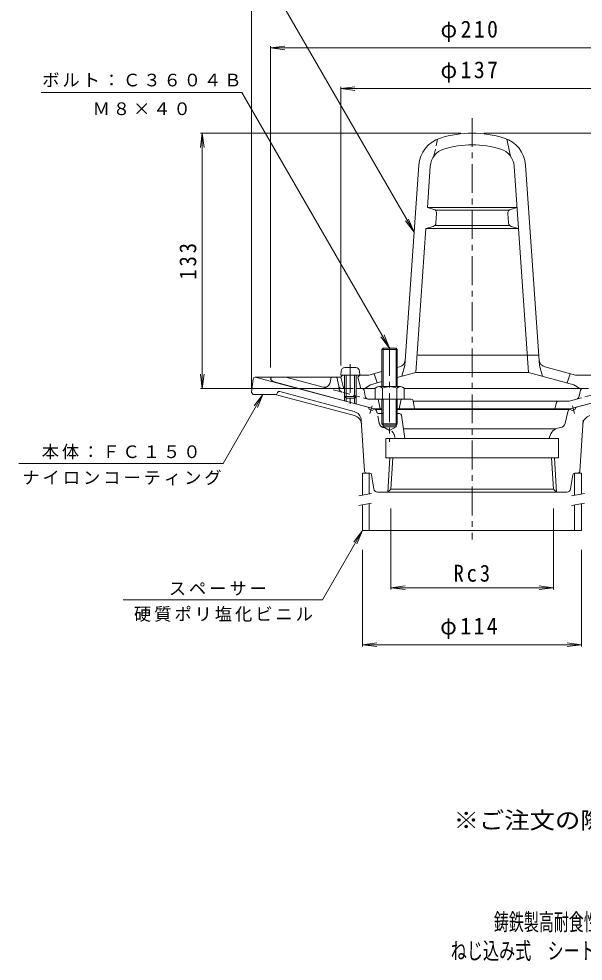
# Model space of a CAD drawing. Units: millimetres, scale not verified. Extents: x -286 to 226, y -347 to 391.
# Drawn here: x -284.5 to 9.4, y -346.7 to 144.2 of the extents above; entities that cross this region are included whole.
import ezdxf
from ezdxf.enums import TextEntityAlignment as Align

# ---------------------------------------------------------------- set-up
doc = ezdxf.new("R2010")
doc.units = ezdxf.units.MM
doc.header["$LTSCALE"] = 3
doc.linetypes.add('CHAIN1', pattern=[8, 5, -1, 1, -1])
doc.linetypes.add('DASHED1', pattern=[1.8, 1.2, -0.6])
for name, color, linetype, lineweight in [('0-0', 3, 'Continuous', 9), ('0-1', 2, 'Continuous', 9), ('0-2', 6, 'Continuous', 5), ('0-3', 4, 'Continuous', 9), ('0-4', 7, 'Continuous', 9), ('0-5', 7, 'Continuous', 9)]:
    doc.layers.add(name, color=color, linetype=linetype, lineweight=lineweight)
doc.layers.add('F-5', color=2, linetype='Continuous')
doc.styles.add('ＭＳ ゴシック', font='')
doc.styles.get('ＭＳ ゴシック').set_extended_font_data('MS Gothic')

msp = doc.modelspace()

# ---------------------------------------------------------------- linework, layer by layer
at = {"layer": '0-0', "linetype": 'CHAIN1'}
for p, q in [((-48.36, 92.501), (-48.36, -127.113)), ((-101.626, -61.501), (-100.536, -57.434)), ((4.907, -61.501), (3.817, -57.434))]:
    msp.add_line(p, q, dxfattribs=at)
at = {"layer": '0-0'}
for p, q in [((-162.469, -43.307), (-163.36, -50.431)), ((-161.36, -42.431), (-161.477, -42.431)), ((-161.36, -42.431), (-102.55, -58.189)), ((-161.36, -42.431), (-121.86, -42.431)), ((5.831, -58.189), (64.64, -42.431)), ((-163.36, -50.431), (-162.36, -51.431)), ((-150.36, -51.431), (-162.36, -51.431)), ((-109.69, -62.487), (-150.954, -51.431)), ((-150.36, -51.431), (-149.732, -50.423)), ((-109.825, -60.38), (-148.501, -50.017)), ((-102.55, -58.189), (-101.843, -59.414)), ((5.831, -58.189), (5.124, -59.414)), ((-101.843, -59.414), (-100.394, -59.802)), ((-100.394, -59.802), (-99.207, -59.116)), ((-95.36, -59.312), (-98.875, -59.312)), ((-97.094, -61.431), (-94.683, -61.431)), ((-86.227, -61.431), (-88.036, -61.431)), ((2.156, -59.312), (-87.36, -59.312)), ((-85.237, -62.289), (-83.503, -74.431)), ((0.086, -66.398), (1.379, -60.5)), ((3.675, -59.802), (2.487, -59.116)), ((5.124, -59.414), (3.675, -59.802)), ((-104.42, -91.495), (-106.13, -64.889)), ((-94.683, -68.431), (-94.683, -67.431)), ((-94.683, -68.431), (-88.036, -68.431)), ((-94.683, -68.431), (-91.36, -70.35)), ((-88.036, -68.431), (-91.36, -70.35)), ((-88.036, -67.431), (-88.036, -68.431)), ((9.41, -64.889), (7.7, -91.495)), ((-4.941, -69.431), (-84.217, -69.431)), ((-2.42, -68.725), (-3.012, -68.81)), ((-93.36, -74.431), (-48.36, -74.431)), ((-3.36, -74.431), (-48.36, -74.431)), ((-8.082, -73.763), (-8.193, -74.431)), ((-8.082, -73.763), (-8.193, -74.431)), ((-8.082, -73.763), (-8.193, -74.431)), ((-92.302, -102.431), (-91.177, -84.431)), ((-90.724, -100.853), (-89.698, -84.431)), ((-5.995, -100.853), (-7.022, -84.431)), ((-4.418, -102.431), (-5.543, -84.431)), ((-103.422, -92.431), (-101.721, -92.431)), ((5.001, -92.431), (6.702, -92.431)), ((-99.615, -100.727), (-100.732, -93.282)), ((2.896, -100.727), (4.013, -93.282)), ((0.918, -102.431), (-97.637, -102.431)), ((-92.302, -102.431), (-90.724, -100.853)), ((-90.724, -100.853), (-5.995, -100.853)), ((-4.418, -102.431), (-5.995, -100.853))]:
    msp.add_line(p, q, dxfattribs=at)
at = {"layer": '0-0', "linetype": 'DASHED1'}
for p, q in [((-96.805, -66.398), (-98.099, -60.5)), ((-94.299, -68.725), (-94.132, -68.749)), ((-88.638, -73.763), (-88.526, -74.431))]:
    msp.add_line(p, q, dxfattribs=at)
at = {"layer": '0-0'}
for points in [[(-93.36, -74.431), (-93.36, -84.431), (-48.36, -84.431)], [(-3.36, -74.431), (-3.36, -84.431), (-48.36, -84.431)]]:
    msp.add_lwpolyline(points, dxfattribs=at)
for centre, radius, start, end in [((-161.477, -43.431), 1, 90, 172.87471), ((-148.883, -50.951), 1, 75.73263, 148.10736), ((-151.348, -60.643), 11, 75, 75.73263), ((-111.119, -65.21), 5, 3.67698, 75), ((-110.984, -67.317), 5, 3.67698, 75), ((-100.052, -60.929), 2, 12.37042, 64.98732), ((-97.094, -60.431), 1, 187.47008, 270), ((-86.227, -62.431), 1, 8.1293, 90), ((3.333, -60.929), 2, 115.01224, 167.62958), ((14.264, -67.317), 5, 105, 176.32302), ((-2.845, -65.755), 3, 278.13181, 347.62973), ((-2.163, -74.749), 6, 98.13077, 170.5379), ((-103.422, -91.431), 1, 183.67698, 270), ((-101.721, -93.431), 1, 8.53076, 90), ((5.001, -93.431), 1, 90, 171.46924), ((6.702, -91.431), 1, 270, 356.32302), ((-97.637, -100.431), 2, 188.53076, 270), ((0.918, -100.431), 2, 270, 351.46924)]:
    msp.add_arc(centre, radius, start, end, dxfattribs=at)
at = {"layer": '0-0', "linetype": 'DASHED1'}
for centre, radius, start, end in [((-93.875, -65.755), 3, 192.37027, 261.8741), ((-94.556, -74.749), 6, 9.46103, 51.63475)]:
    msp.add_arc(centre, radius, start, end, dxfattribs=at)
at = {"layer": '0-1', "color": 4}
for p, q in [((-95.36, -47.431), (-95.36, -28.107)), ((-94.683, -47.431), (-94.683, -27.431)), ((-88.036, -47.431), (-88.036, -27.431)), ((-87.36, -47.431), (-87.36, -28.107)), ((-98.86, -48.153), (-98.86, -53.931)), ((-96.983, -47.431), (-85.736, -47.431)), ((-95.107, -48.153), (-95.107, -53.931)), ((-87.613, -48.153), (-87.613, -53.931)), ((-83.86, -48.153), (-83.86, -53.931)), ((-98.86, -53.931), (-83.86, -53.931)), ((-95.36, -53.931), (-95.36, -66.754)), ((-94.683, -53.931), (-94.683, -67.431)), ((-88.036, -53.931), (-88.036, -67.431)), ((-87.36, -53.931), (-87.36, -66.754))]:
    msp.add_line(p, q, dxfattribs=at)
at = {"layer": '0-1', "color": 4, "linetype": 'CHAIN1'}
msp.add_line((-91.36, -26.867), (-91.36, -76.227), dxfattribs=at)
at = {"layer": '0-1'}
for p, q in [((-152.86, -42.431), (-153.36, -43.431)), ((-145.501, -42.431), (-152.86, -42.431)), ((-126.058, -47.641), (-145.501, -42.431)), ((-122.321, -45.231), (-121.86, -42.431)), ((-118.86, -42.431), (-121.86, -42.431)), ((-118.86, -42.431), (-121.86, -42.431)), ((-117.906, -47.224), (-118.86, -42.431)), ((-116.86, -42.431), (-118.86, -42.431)), ((-151.459, -44.975), (-99.377, -58.931)), ((-116.435, -48.431), (-114.86, -48.431)), ((-108.86, -48.431), (-105.684, -48.431)), ((54.739, -44.975), (2.657, -58.931)), ((12.14, -48.431), (8.965, -48.431)), ((-114.86, -52.561), (-114.86, -54.782)), ((-113.99, -53.431), (-113.99, -55.015)), ((-109.73, -53.431), (-109.73, -56.157)), ((-108.86, -52.561), (-108.86, -56.39)), ((-104.098, -52.361), (-104.703, -49.241)), ((-95.36, -53.931), (-102.576, -53.931)), ((-97.36, -53.931), (-96.36, -58.931)), ((-80.179, -53.931), (-87.36, -53.931)), ((-85.36, -53.931), (-86.36, -58.931)), ((5.933, -53.912), (2.131, -54.931)), ((7.378, -52.361), (7.983, -49.241)), ((-79.199, -54.735), (-78.36, -58.931)), ((-48.36, -54.931), (-79.11, -54.931)), ((-3.579, -54.931), (-48.36, -54.931)), ((-4.549, -55.688), (-5.36, -58.931)), ((-3.579, -54.931), (2.131, -54.931)), ((-99.377, -58.931), (-95.36, -58.931)), ((-3.093, -58.931), (-87.36, -58.931)), ((2.657, -58.931), (-3.093, -58.931))]:
    msp.add_line(p, q, dxfattribs=at)
at = {"layer": '0-1', "linetype": 'DASHED1'}
for p, q in [((-126.058, -47.64), (-102.652, -53.912)), ((-117.602, -48.751), (-117.906, -47.224)), ((29.338, -47.641), (5.933, -53.912))]:
    msp.add_line(p, q, dxfattribs=at)
at = {"layer": '0-1', "color": 4}
for points in [[(-87.36, -28.107), (-95.36, -28.107), (-94.683, -27.431), (-88.036, -27.431)], [(-87.36, -66.754), (-95.36, -66.754), (-94.683, -67.431), (-88.036, -67.431)]]:
    msp.add_lwpolyline(points, close=True, dxfattribs=at)
at = {"layer": '0-1'}
for centre, radius, start, end in [((-150.682, -42.078), 3, 206.81044, 254.99988), ((-125.281, -44.743), 3, 254.99969, 350.64085), ((-116.435, -46.931), 1.5, 191.25082, 270), ((-105.684, -49.431), 1, 10.97253, 90), ((8.965, -49.431), 1, 90, 169.02747), ((-102.134, -51.98), 2, 190.97353, 257.23773), ((-80.179, -54.931), 1, 11.30974, 90), ((5.415, -51.98), 2, 285.00012, 349.02647), ((-3.579, -55.931), 1, 90, 165.96472)]:
    msp.add_arc(centre, radius, start, end, dxfattribs=at)
at = {"layer": '0-1', "linetype": 'DASHED1'}
msp.add_arc((-115.641, -48.361), 2, 191.25143, 254.99988, dxfattribs=at)
at = {"layer": '0-1', "color": 4}
for centre, radius, start, end in [((-96.983, -50.231), 2.8, 47.92557, 132.07463), ((-91.36, -57.52), 10.089, 68.19786, 111.80214), ((-85.736, -50.231), 2.8, 47.92572, 132.07428)]:
    msp.add_arc(centre, radius, start, end, dxfattribs=at)
at = {"layer": '0-2', "linetype": 'DASHED1'}
msp.add_line((-66.36, 81.545), (-68.36, 72.573), dxfattribs=at)
at = {"layer": '0-2'}
for p, q in [((-30.36, 81.545), (-28.36, 72.573)), ((-83.47, -36.431), (-76.175, 67.888)), ((-71.696, 45.927), (-70.19, 67.47)), ((-19.01, -40.073), (-26.53, 67.47)), ((-13.25, -36.431), (-20.544, 67.888)), ((-25.023, 45.927), (-71.696, 45.927)), ((-68.31, 44.892), (-71.696, 45.927)), ((-29.205, 44.427), (-67.515, 44.427)), ((-28.409, 44.892), (-25.023, 45.927)), ((-66.9, 42.84), (-67.251, 37.815)), ((-29.468, 37.815), (-29.82, 42.84)), ((-77.71, -40.073), (-72.465, 34.927)), ((-68.684, 36.035), (-72.465, 34.927)), ((-24.254, 34.927), (-72.465, 34.927)), ((-28.764, 36.427), (-67.955, 36.427)), ((-28.036, 36.035), (-24.254, 34.927)), ((-13.624, -31.073), (-77.08, -31.073)), ((-86.226, -37.17), (-87.36, -37.474)), ((-83.47, -36.431), (-84.97, -42.019)), ((-13.25, -36.431), (-11.75, -42.019)), ((-10.494, -37.17), (5.408, -41.431)), ((-116.86, -42.431), (-115.86, -41.431)), ((-115.644, -47.295), (-116.86, -42.431)), ((-102.128, -41.431), (-115.86, -41.431)), ((-107.86, -42.431), (-106.86, -41.431)), ((-107.86, -42.431), (-106.36, -48.431)), ((-95.36, -39.617), (-102.128, -41.431)), ((-99.36, -40.689), (-97.86, -45.472)), ((-77.71, -40.073), (-87.36, -42.659)), ((-19.01, -40.073), (-77.71, -40.073)), ((2.64, -40.689), (1.14, -45.472)), ((5.408, -41.431), (19.14, -41.431)), ((-98.86, -48.431), (-106.116, -48.431)), ((-101.36, -46.41), (-104.36, -48.431)), ((-95.36, -44.802), (-101.36, -46.41)), ((9.397, -48.431), (-83.86, -48.431))]:
    msp.add_line(p, q, dxfattribs=at)
at = {"layer": '0-2', "color": 4, "lineweight": 9}
for p, q in [((-109.034, -37.531), (-114.686, -37.531)), ((-116.678, -39.357), (-116.86, -41.431)), ((-106.86, -41.431), (-116.86, -41.431)), ((-114.86, -41.431), (-114.86, -52.561)), ((-113.99, -41.431), (-113.99, -53.431)), ((-109.73, -41.431), (-109.73, -53.431)), ((-108.86, -41.431), (-108.86, -52.561)), ((-107.041, -39.357), (-106.86, -41.431)), ((-113.99, -53.431), (-114.86, -52.561)), ((-108.86, -52.561), (-114.86, -52.561)), ((-109.73, -53.431), (-113.99, -53.431)), ((-109.73, -53.431), (-108.86, -52.561))]:
    msp.add_line(p, q, dxfattribs=at)
at = {"layer": '0-2', "color": 4, "linetype": 'CHAIN1', "lineweight": 9}
msp.add_line((-111.86, -35.706), (-111.86, -56.427), dxfattribs=at)
at = {"layer": '0-2'}
msp.add_lwpolyline([(-19.01, -40.073), (4.64, -46.41), (7.64, -48.431)], dxfattribs=at)
for centre, radius, start, end in [((-48.36, 28.569), 56, 72.76115, 107.23885), ((-60.214, 66.772), 16, 107.23883, 176.00005), ((-48.36, 28.569), 50, 72.76115, 107.23885), ((-36.505, 66.772), 16, 3.99995, 72.76117), ((-60.214, 66.772), 10, 107.23883, 176.00005), ((-36.505, 66.772), 10, 3.99995, 72.76117), ((-68.895, 42.979), 2, 355.99963, 73.00327), ((-27.825, 42.979), 2, 106.99672, 184.00037), ((-69.246, 37.955), 2, 286.33733, 355.99963), ((-27.473, 37.955), 2, 184.00037, 253.66267), ((-87.261, -33.306), 4, 285.00002, 356.00015), ((-9.459, -33.306), 4, 183.99985, 254.99998), ((-114.189, -46.931), 1.5, 194.03624, 243.4218)]:
    msp.add_arc(centre, radius, start, end, dxfattribs=at)
at = {"layer": '0-2', "color": 4, "lineweight": 9}
for centre, start, end in [((-114.686, -39.531), 90, 174.99998), ((-109.034, -39.531), 5.00002, 90)]:
    msp.add_arc(centre, 2, start, end, dxfattribs=at)
at = {"layer": '0-3'}
for p, q in [((-102.019, -92.431), (-105.519, -92.431)), ((-105.519, -92.431), (-105.519, -104.028)), ((-102.019, -92.431), (-102.019, -103.411)), ((8.481, -92.431), (4.981, -92.431)), ((4.981, -92.431), (4.981, -104.028)), ((8.481, -92.431), (8.481, -103.411)), ((-105.519, -109.105), (-105.519, -122.431)), ((-102.019, -108.488), (-102.019, -122.431)), ((4.981, -109.105), (4.981, -122.431)), ((8.481, -108.488), (8.481, -122.431)), ((-105.519, -122.431), (8.481, -122.431))]:
    msp.add_line(p, q, dxfattribs=at)
at = {"layer": '0-3', "color": 7}
for p, q in [((-100.739, -103.129), (-107.434, -104.31)), ((10.079, -103.129), (3.384, -104.31)), ((-100.739, -108.206), (-107.434, -109.387)), ((10.079, -108.206), (3.384, -109.387))]:
    msp.add_line(p, q, dxfattribs=at)
at = {"layer": '0-4'}
for p, q in [((-163.36, 149.485), (-163.36, -48.431)), ((-153.36, 129.018), (-145.924, 129.997)), ((-153.36, 129.918), (-153.36, -37.431)), ((-153.36, 129.018), (56.64, 129.018)), ((-153.36, 129.018), (-145.924, 128.039)), ((-116.86, 107.843), (-109.424, 108.822)), ((-116.86, 108.743), (-116.86, -36.431)), ((-116.86, 107.843), (20.14, 107.843)), ((-116.86, 107.843), (-109.424, 106.864)), ((-188.931, 84.569), (-189.909, 77.133)), ((-189.831, 84.569), (-54.36, 84.569)), ((-188.931, -48.431), (-188.931, 84.569)), ((-188.931, 84.569), (-187.952, 77.133)), ((114.383, 84.569), (-42.36, 84.569)), ((-188.931, -48.431), (-189.909, -40.995)), ((-188.931, -48.431), (-187.952, -40.995)), ((-189.831, -48.431), (-110.36, -48.431)), ((-90.724, -153.05), (-90.724, -110.853)), ((-5.995, -153.05), (-5.995, -110.853)), ((-105.519, -182.763), (-105.519, -132.431)), ((8.481, -182.763), (8.481, -132.431)), ((-90.724, -152.15), (-83.288, -151.171)), ((-90.724, -152.15), (-5.995, -152.15)), ((-90.724, -152.15), (-83.288, -153.129)), ((-5.995, -152.15), (-13.431, -151.171)), ((-5.995, -152.15), (-13.431, -153.129)), ((-105.519, -181.863), (-98.083, -180.884)), ((8.481, -181.863), (1.046, -180.884)), ((-105.519, -181.863), (8.481, -181.863)), ((-105.519, -181.863), (-98.083, -182.842)), ((8.481, -181.863), (1.046, -182.842))]:
    msp.add_line(p, q, dxfattribs=at)
at = {"layer": '0-5'}
for p, q in [((-78.618, 32.96), (-162.765, 178.707)), ((-168.321, 105.871), (-272.77, 105.871)), ((-91.36, -27.431), (-168.321, 105.871)), ((-78.618, 32.96), (-81.488, 39.89)), ((-78.618, 32.96), (-83.184, 38.911)), ((-91.36, -27.431), (-95.925, -21.481)), ((-91.36, -27.431), (-94.23, -20.502)), ((-157.36, -51.431), (-178.144, -87.431)), ((-157.36, -51.431), (-161.925, -57.381)), ((-157.36, -51.431), (-160.23, -58.36)), ((-284.461, -87.431), (-178.144, -87.431)), ((-105.519, -122.431), (-126.303, -158.431)), ((-105.519, -122.431), (-110.084, -128.381)), ((-105.519, -122.431), (-108.389, -129.36)), ((-126.303, -158.431), (-230.072, -158.431))]:
    msp.add_line(p, q, dxfattribs=at)

# ---------------------------------------------------------------- texts
at = {"layer": '0-4', "color": 2, "char_height": 8.798, "attachment_point": 7, "style": 'ＭＳ ゴシック'}
for s, insert in [('\\T1.21;\\W0.95;φ210', (-64.86, 132.018)), ('\\T1.21;\\W0.95;φ137', (-64.86, 110.843)), ('\\T1.27;\\W0.9;Rc3', (-58.11, -149.15)), ('\\T1.21;\\W0.95;φ114', (-65.019, -178.863))]:
    msp.add_mtext(s, dxfattribs=dict(at, insert=insert))
at = {"layer": '0-4', "color": 2, "insert": (-191.931, 8.319), "char_height": 8.798, "attachment_point": 7, "rotation": 90, "style": 'ＭＳ ゴシック'}
msp.add_mtext('\\T1.27;\\W0.9;133', dxfattribs=at)
at = {"layer": '0-5', "char_height": 6.598, "attachment_point": 7, "style": 'ＭＳ ゴシック'}
for s, insert in [('\\T1.17;ボルト：Ｃ３６０４Ｂ', (-272.296, 108.59)), ('\\T1.17;Ｍ８×４０', (-246.046, 93.92)), ('\\T1.17;本体：ＦＣ１５０', (-272.552, -85.351)), ('\\T1.17;ナイロンコーティング', (-282.655, -98.802)), ('\\T1.17;スペーサー', (-206.388, -156.261)), ('\\T1.17;硬質ポリ塩化ビニル', (-224.521, -169.936))]:
    msp.add_mtext(s, dxfattribs=dict(at, insert=insert))
at = {"layer": 'F-5', "style": 'ＭＳ ゴシック'}
for s, width, p in [('※ご注文の際はＣ寸法をご指示ください。', 1.1, (-58.079, -280.323)), ('鋳鉄製高耐食性ルーフドレン\u3000防水層張掛け幅60mm\u3000たて引き用\u3000打込型', 0.65, (-37.058, -333.333)), ('ねじ込み式\u3000シート・屋根部塗膜防水用\u3000\u3000ＷＳＰ－２Ｒ－７５\u3000Ｃ＝指示', 0.7, (-59.565, -348.296))]:
    msp.add_text(s, height=8.798, dxfattribs=dict(at, width=width)).set_placement(p, align=Align.BOTTOM_LEFT)

doc.saveas('drawing.dxf')
